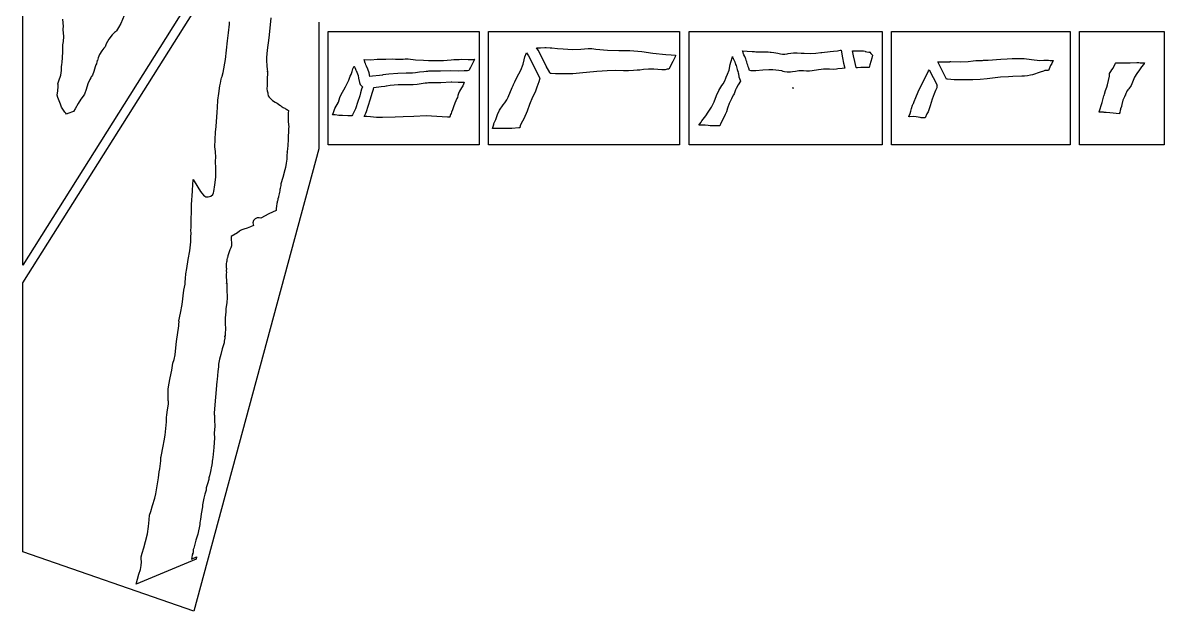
# Model space of a CAD drawing. Extents: x -1 to 541, y -138 to 3207.
# Drawn here: x 54.9 to 540.8, y 765.9 to 1016.5 of the extents above; entities that cross this region are included whole.
import ezdxf

# ---------------------------------------------------------------- set-up
doc = ezdxf.new("R2010")
doc.units = 0

msp = doc.modelspace()

# ---------------------------------------------------------------- linework, layer by layer
at = {"layer": 'Calque_1'}
for p, q in [((54.916, 913.198), (54.916, 1361.18)), ((123.658, 1022.48), (54.916, 913.198)), ((54.916, 905.686), (127.658, 1021.33)), ((72.1726, 1014.82), (71.9034, 1018.04)), ((96.5845, 1016.12), (95.663625, 1014.4325)), ((98.095788, 1019.61), (96.5845, 1016.12)), ((142.52025, 1012.16625), (142.908, 1015.86)), ((142.908, 1015.86), (142.928, 1016.81)), ((160.275, 1015.53), (159.667, 1010.09)), ((160.426, 1018.55), (160.275, 1015.53)), ((180.906, 1016.79), (180.906, 962.793)), ((72.0976, 1013.88), (72.1726, 1014.82)), ((72.1176, 1013.63), (72.0976, 1013.88)), ((72.3573, 1010.66), (72.1176, 1013.63)), ((72.198888, 1008.55125), (72.3573, 1010.66)), ((92.9287, 1011.3), (91.559475, 1009.51375)), ((93.9067, 1012.32), (92.9287, 1011.3)), ((94.3781, 1012.63), (93.9067, 1012.32)), ((94.7699, 1013.09), (94.3781, 1012.63)), ((95.663625, 1014.4325), (94.7699, 1013.09)), ((142.056, 1008.72), (142.52025, 1012.16625)), ((184.906, 1012.79), (249.167, 1012.79)), ((184.906, 964.527), (184.906, 1012.79)), ((184.906, 1012.79), (184.906, 1012.79)), ((249.167, 1012.79), (249.167, 964.527)), ((253.168, 1012.79), (334.531, 1012.79)), ((253.168, 964.527), (253.168, 1012.79)), ((253.168, 1012.79), (253.168, 1012.79)), ((334.531, 1012.79), (334.531, 964.527)), ((338.531, 1012.79), (420.78, 1012.79)), ((338.531, 964.527), (338.531, 1012.79)), ((338.531, 1012.79), (338.531, 1012.79)), ((420.78, 1012.79), (420.78, 964.527)), ((424.781, 1012.79), (500.739, 1012.79)), ((424.781, 964.527), (424.781, 1012.79)), ((424.781, 1012.79), (424.781, 1012.79)), ((500.739, 1012.79), (500.739, 964.527)), ((504.74, 1012.79), (540.806, 1012.79)), ((504.74, 964.527), (504.74, 1012.79)), ((504.74, 1012.79), (504.74, 1012.79)), ((540.806, 1012.79), (540.806, 964.527)), ((71.8917, 1003.95), (71.9297, 1007.11)), ((71.9297, 1007.11), (72.198888, 1008.55125)), ((89.9122, 1006.3), (89.4433, 1005.72)), ((90.4205, 1007.54), (89.9122, 1006.3)), ((91.559475, 1009.51375), (90.4205, 1007.54)), ((141.219, 1000.86), (142.056, 1008.72)), ((159.667, 1010.09), (158.978, 1004.77)), ((273.645, 1005.81), (275.268, 1005.85)), ((274.297, 1004.75), (273.645, 1005.81)), ((275.268, 1005.85), (277.126, 1005.91)), ((277.126, 1005.91), (277.669, 1005.91)), ((277.669, 1005.91), (277.67, 1005.91)), ((277.67, 1005.91), (279.413, 1005.87)), ((279.413, 1005.87), (280.076, 1005.86)), ((280.076, 1005.86), (282.54, 1005.51)), ((71.6151, 999.628), (71.8917, 1003.95)), ((87.042725, 1001.54125), (86.7037, 1000.46)), ((87.6045, 1002.93), (87.042725, 1001.54125)), ((88.530987, 1004.475), (87.6045, 1002.93)), ((89.4433, 1005.72), (88.530987, 1004.475)), ((158.978, 1004.77), (158.593, 1001.66)), ((158.593, 1001.66), (158.604, 1000.97)), ((158.604, 1000.97), (158.663, 1000.24)), ((205.814, 1000.93), (209.383, 1000.95)), ((209.383, 1000.95), (212.38, 1001.1)), ((212.38, 1001.1), (213.546, 1000.98)), ((213.546, 1000.98), (214.525, 1000.94)), ((213.546, 1000.98), (213.546, 1000.98)), ((214.525, 1000.94), (215.537, 1000.91)), ((215.537, 1000.91), (216.797, 1001.03)), ((216.797, 1001.03), (217.694, 1001.13)), ((217.694, 1001.13), (219.004, 1001.14)), ((218.997, 1001.14), (219.007, 1001.14)), ((219.007, 1001.14), (218.997, 1001.14)), ((218.997, 1001.14), (218.997, 1001.14)), ((219.004, 1001.14), (219.007, 1001.14)), ((219.007, 1001.14), (222.042, 1000.74)), ((268.357, 1000.68), (268.642, 1001.97)), ((268.642, 1001.97), (269.305, 1003.67)), ((269.304, 1003.67), (270.137, 1002.36)), ((269.305, 1003.67), (269.304, 1003.67)), ((270.137, 1002.36), (271.399, 999.928)), ((275.69, 1002.07), (274.297, 1004.75)), ((277.758, 998.037), (275.69, 1002.07)), ((282.54, 1005.51), (284.947, 1005.33)), ((284.947, 1005.33), (288.953, 1005.1)), ((288.953, 1005.1), (292.431, 1005.29875)), ((292.431, 1005.29875), (295.564, 1005.52)), ((295.564, 1005.52), (297.12825, 1005.48)), ((297.12825, 1005.48), (298.868, 1005.26)), ((298.868, 1005.26), (303.775, 1004.76)), ((303.775, 1004.76), (308.693, 1004.65625)), ((308.693, 1004.65625), (313.332, 1004.68)), ((313.332, 1004.68), (318.447, 1004.3)), ((318.447, 1004.3), (323.072, 1003.6)), ((323.072, 1003.6), (328.703, 1002.97)), ((328.703, 1002.97), (330.962, 1002.8)), ((330.962, 1002.8), (332.775, 1002.64)), ((332.579, 1001.97), (331.575, 999.921)), ((332.775, 1002.64), (332.579, 1001.97)), ((356.414, 1000.07), (356.858, 1001.48)), ((356.858, 1001.48), (356.988, 1002.14)), ((356.988, 1002.14), (356.978, 1002.16)), ((356.978, 1002.16), (356.988, 1002.16)), ((356.988, 1002.16), (356.988, 1002.14)), ((356.988, 1002.16), (356.988, 1002.16)), ((356.988, 1002.14), (357.079, 1001.87)), ((356.988, 1002.14), (356.988, 1002.14)), ((357.079, 1001.87), (357.128, 1001.74)), ((357.128, 1001.74), (357.334, 1001.29)), ((357.334, 1001.29), (357.677, 1000.47)), ((361.375, 1004.31), (361.331, 1004.58)), ((361.331, 1004.58), (363.326, 1004.4)), ((361.526, 1003.82), (361.375, 1004.31)), ((361.558, 1003.59), (361.526, 1003.82)), ((361.526, 1003.82), (361.526, 1003.82)), ((361.568, 1003.57), (361.558, 1003.59)), ((361.717, 1003.25), (361.568, 1003.57)), ((361.903, 1002.79), (361.717, 1003.25)), ((362.281, 1002.13), (361.903, 1002.79)), ((362.563, 1001.44), (362.281, 1002.13)), ((362.673, 1001.17), (362.563, 1001.44)), ((362.878, 1000.58), (362.673, 1001.17)), ((363.326, 1004.4), (365.391, 1004.3)), ((365.391, 1004.3), (366.467, 1004.2)), ((366.467, 1004.2), (366.907, 1004.11)), ((366.907, 1004.11), (367.273, 1004.1)), ((367.273, 1004.1), (368.905, 1004.05)), ((368.905, 1004.05), (372.223, 1004.05)), ((372.223, 1004.05), (373.076, 1004.01)), ((373.076, 1004.01), (373.562, 1003.94)), ((373.562, 1003.94), (374.575, 1003.78)), ((374.575, 1003.78), (376.27, 1003.5)), ((376.27, 1003.5), (377.524, 1003.23)), ((377.524, 1003.23), (378.364, 1003.14)), ((378.364, 1003.14), (378.374, 1003.14)), ((378.374, 1003.14), (379.376, 1003.15)), ((379.376, 1003.15), (380.256, 1003.26)), ((380.256, 1003.26), (380.692, 1003.37)), ((380.692, 1003.37), (382.939, 1003.67)), ((382.939, 1003.67), (384.51875, 1003.71)), ((384.51875, 1003.71), (386.223, 1003.6)), ((386.223, 1003.6), (387.476, 1003.47)), ((387.476, 1003.47), (390.388, 1003.44)), ((390.388, 1003.44), (392.533, 1003.57)), ((392.533, 1003.57), (392.534, 1003.57)), ((392.534, 1003.57), (394.619, 1003.78)), ((394.619, 1003.78), (394.999, 1003.82)), ((394.619, 1003.78), (394.619, 1003.78)), ((394.999, 1003.82), (398.623, 1004.2)), ((398.623, 1004.2), (400.048, 1004.33)), ((400.048, 1004.33), (401.677, 1004.58)), ((401.677, 1004.58), (402.917, 1004.75)), ((401.677, 1004.58), (401.677, 1004.58)), ((402.917, 1004.75), (402.92, 1004.76)), ((402.92, 1004.76), (403.253, 1004.75)), ((403.253, 1004.75), (403.794, 1001.56)), ((403.794, 1001.56), (404.304, 999.248625)), ((408.519, 1002.4), (408.139, 1004.59)), ((408.139, 1004.59), (408.141, 1004.59)), ((408.141, 1004.59), (408.73, 1004.53)), ((409.058625, 1000.002375), (408.519, 1002.4)), ((408.73, 1004.53), (410.027, 1004.46)), ((408.73, 1004.53), (408.73, 1004.53)), ((410.027, 1004.46), (410.028, 1004.46)), ((410.028, 1004.46), (412.329, 1004.51)), ((412.329, 1004.51), (412.33, 1004.51)), ((412.33, 1004.51), (412.79, 1004.57)), ((412.33, 1004.51), (412.33, 1004.51)), ((412.79, 1004.57), (412.791, 1004.57)), ((412.791, 1004.57), (413.538, 1004.35)), ((413.538, 1004.35), (413.495, 1004.36)), ((413.495, 1004.36), (413.567, 1004.31)), ((413.567, 1004.31), (414.176, 1004.12)), ((414.176, 1004.12), (415.044625, 1003.96)), ((414.176, 1004.12), (414.176, 1004.12)), ((415.044625, 1003.96), (415.35, 1003.98)), ((415.35, 1003.98), (415.225, 1004.03)), ((415.225, 1004.03), (415.481, 1003.96)), ((415.481, 1003.96), (415.96, 1003.37)), ((416.303, 1001.39), (415.546, 998.518)), ((415.96, 1003.37), (416.616, 1002.74)), ((416.616, 1002.74), (416.303, 1001.39)), ((465.852, 1000.59), (471.327, 1000.98)), ((471.327, 1000.98), (473.935, 1001.18)), ((473.935, 1001.18), (476.054, 1001.22)), ((476.054, 1001.22), (476.984, 1001.27)), ((476.984, 1001.27), (478.073, 1001.3)), ((478.073, 1001.3), (478.075, 1001.3)), ((478.075, 1001.3), (479.09, 1001.28)), ((479.09, 1001.28), (481.258, 1001.25)), ((481.258, 1001.25), (484.3765, 1000.88375)), ((71.0311, 994.148), (71.3527, 996.163)), ((71.3197, 997.913), (71.3297, 997.923)), ((71.4337, 997.297375), (71.3197, 997.913)), ((71.3297, 997.923), (71.573525, 998.539125)), ((71.3527, 996.163), (71.4097, 996.99)), ((71.4097, 996.99), (71.4337, 997.297375)), ((71.573525, 998.539125), (71.5781, 998.748)), ((71.5781, 998.748), (71.6151, 999.628)), ((85.648, 997.758), (85.093887, 995.7875)), ((85.94, 998.576), (85.648, 997.758)), ((86.2113, 999.028), (85.94, 998.576)), ((86.4179, 999.792), (86.2113, 999.028)), ((86.66835, 1000.459), (86.4179, 999.792)), ((86.719906, 1000.539563), (86.66835, 1000.459)), ((86.7037, 1000.46), (86.719906, 1000.539563)), ((140.189, 995.298), (141.219, 1000.86)), ((158.663, 1000.24), (158.834, 998.338)), ((158.834, 998.338), (159, 996.474)), ((159, 996.474), (159.043, 995.848)), ((195.149, 995.701), (195.476, 996.921)), ((195.476, 996.921), (196.021, 998.02)), ((196.021, 998.02), (196.242, 997.466)), ((196.021, 998.02), (196.021, 998.02)), ((196.242, 997.466), (196.242, 997.465)), ((196.242, 997.465), (196.528, 996.777)), ((196.528, 996.777), (196.705, 996.352)), ((196.705, 996.352), (196.816, 996.091)), ((196.816, 996.091), (197.669, 994.031)), ((200.327, 1000.2), (200.176, 1000.77)), ((200.176, 1000.77), (203.118, 1000.76)), ((200.694, 999.254), (200.327, 1000.2)), ((200.694, 999.253), (200.694, 999.254)), ((200.7545, 999.109625), (200.694, 999.253)), ((200.953, 998.631), (200.7545, 999.109625)), ((201.128, 998.211), (200.953, 998.631)), ((201.217, 998.003), (201.128, 998.211)), ((201.227, 997.991), (201.217, 998.003)), ((201.8, 996.757875), (201.227, 997.991)), ((202.349, 995.092), (201.8, 996.757875)), ((203.118, 1000.76), (205.814, 1000.93)), ((222.042, 1000.74), (225.478, 1000.62)), ((225.478, 1000.62), (227.687, 1000.47)), ((227.687, 1000.47), (229.903, 1000.45)), ((229.903, 1000.45), (232.703, 1000.39)), ((232.703, 1000.39), (234.039, 1000.4)), ((234.039, 1000.4), (235.564, 1000.59)), ((235.564, 1000.59), (237.284, 1000.73)), ((237.284, 1000.73), (238.425, 1000.78)), ((238.425, 1000.78), (239.441, 1000.79)), ((239.441, 1000.79), (240.523, 1000.86)), ((240.523, 1000.86), (240.681, 1000.89)), ((240.681, 1000.89), (241.842, 1000.91)), ((241.842, 1000.91), (244.542, 1000.86)), ((244.804, 996.172), (244.255, 995.954)), ((244.542, 1000.86), (247.297, 1000.84)), ((245.472, 997.421), (244.804, 996.172)), ((247.262, 1000.77), (245.472, 997.421)), ((247.297, 1000.84), (247.262, 1000.77)), ((247.297, 1000.84), (247.297, 1000.84)), ((265.269, 993.119), (266.894, 996.31)), ((266.894, 996.31), (267.851, 998.782)), ((267.851, 998.782), (268.357, 1000.68)), ((271.399, 999.928), (273.509, 995.808)), ((279.207, 995.241), (277.758, 998.037)), ((307.193, 996.19), (303.65, 995.976)), ((310.632, 996.006), (307.193, 996.19)), ((314.955, 996.21), (312.7965, 996.040875)), ((316.423, 996.254), (314.955, 996.21)), ((317.558, 996.29), (316.423, 996.254)), ((319.111, 996.528), (317.558, 996.29)), ((321.2085, 996.75775), (319.111, 996.528)), ((323.543, 996.788), (321.2085, 996.75775)), ((326.907, 996.419), (323.543, 996.788)), ((328.376, 996.439), (326.907, 996.419)), ((329.1575, 996.75375), (328.376, 996.439)), ((329.999, 996.779), (329.1575, 996.75375)), ((331.575, 999.92), (329.999, 996.779)), ((331.575, 999.921), (331.575, 999.92)), ((354.86625, 994.607625), (355.561, 996.363)), ((355.561, 996.363), (356.083, 998.708)), ((356.083, 998.708), (356.15, 999.091)), ((356.15, 999.091), (356.237, 999.331)), ((356.237, 999.331), (356.324, 999.641)), ((356.324, 999.641), (356.414, 1000.07)), ((356.414, 1000.07), (356.414, 1000.07)), ((357.677, 1000.47), (358.03, 999.837)), ((358.03, 999.837), (358.01975, 999.8375)), ((358.01975, 999.8375), (358.062, 999.715)), ((358.062, 999.715), (358.21, 999.37)), ((358.062, 999.715), (358.062, 999.715)), ((358.21, 999.37), (358.323, 998.764)), ((358.323, 998.764), (358.569, 998.234)), ((358.323, 998.764), (358.323, 998.764)), ((358.569, 998.234), (358.914, 997.149)), ((358.914, 997.149), (359.07, 996.526)), ((359.07, 996.526), (359.327, 995.773)), ((362.903, 1000.42), (362.878, 1000.58)), ((362.924, 1000.36), (362.903, 1000.42)), ((362.903, 1000.42), (362.903, 1000.42)), ((363.184, 999.806), (362.924, 1000.36)), ((363.316, 999.052), (363.184, 999.806)), ((363.526, 998.462), (363.316, 999.052)), ((363.682, 997.84), (363.526, 998.462)), ((363.736, 997.659), (363.682, 997.84)), ((363.682, 997.84), (363.682, 997.84)), ((363.988, 997.163), (363.736, 997.659)), ((364.32, 996.117), (363.988, 997.163)), ((364.844, 996.07), (364.32, 996.117)), ((369.89, 996.349), (366.992, 996.057)), ((372.554, 996.444), (369.89, 996.349)), ((374.205, 996.368), (372.554, 996.444)), ((376.815, 996.173), (374.205, 996.368)), ((377.991, 995.962), (376.815, 996.173)), ((390.982, 996.078), (389.879, 995.937)), ((393.58, 996.42), (390.982, 996.078)), ((394.714, 996.53), (393.58, 996.42)), ((395.842, 996.67), (394.714, 996.53)), ((398.292, 996.679625), (395.842, 996.67)), ((400.172, 996.621), (398.292, 996.679625)), ((401.304, 996.72), (400.172, 996.621)), ((401.918, 996.807), (401.304, 996.72)), ((403.771, 997.046), (401.918, 996.807)), ((404.892, 997.079), (403.771, 997.046)), ((404.304, 999.248625), (404.892, 997.079)), ((409.74, 997.463), (409.058625, 1000.002375)), ((409.781, 997.299), (409.74, 997.463)), ((410.186, 997.323), (409.781, 997.299)), ((411.63, 997.36), (410.186, 997.323)), ((414.229, 997.461), (411.63, 997.36)), ((411.63, 997.36), (411.63, 997.36)), ((415.247, 997.393), (414.229, 997.461)), ((415.546, 998.518), (415.247, 997.393)), ((440.53, 995.986), (440.753, 996.41)), ((440.753, 996.41), (440.753, 996.409)), ((440.753, 996.409), (444.111, 989.9)), ((448.197, 992.452), (444.388, 999.835)), ((444.388, 999.835), (446.738, 999.825)), ((446.738, 999.825), (446.739, 999.825)), ((446.739, 999.825), (449.473, 999.911)), ((449.473, 999.911), (449.578, 999.911)), ((449.578, 999.911), (449.647, 999.921)), ((449.647, 999.921), (449.997, 999.979)), ((449.997, 999.979), (449.997, 999.989)), ((449.997, 999.989), (450.01, 999.989)), ((450.01, 999.989), (454.182, 999.889)), ((454.182, 999.889), (457.332, 999.974)), ((457.332, 999.974), (459.454, 1000.32)), ((459.454, 1000.32), (460.619, 1000.44)), ((460.619, 1000.44), (463.447, 1000.47)), ((463.447, 1000.47), (463.864, 1000.49)), ((463.864, 1000.49), (464.604, 1000.53)), ((464.604, 1000.53), (465.852, 1000.59)), ((484.3765, 1000.88375), (487.918, 1000.48)), ((487.918, 1000.48), (489.567, 1000.5)), ((490.03075, 996.113), (489.377, 995.816)), ((489.567, 1000.5), (491.501, 1000.53)), ((490.743, 996.203), (490.03075, 996.113)), ((491.454, 996.172), (490.743, 996.203)), ((491.49, 996.172), (491.454, 996.172)), ((491.584, 996.189), (491.49, 996.172)), ((491.501, 1000.53), (491.576, 1000.53)), ((491.576, 1000.53), (491.632, 1000.51)), ((492.448, 998.253), (491.584, 996.189)), ((491.632, 1000.51), (492.287, 1000.43)), ((492.287, 1000.43), (493.024, 1000.41)), ((492.916, 999.19), (492.448, 998.253)), ((493.489, 1000.39), (492.916, 999.19)), ((493.024, 1000.41), (493.489, 1000.39)), ((518.112, 995.712), (518.465, 996.37)), ((518.465, 996.37), (519.029, 997.168)), ((519.029, 997.168), (520.097, 999.249)), ((520.097, 999.249), (520.169, 999.364)), ((520.169, 999.364), (522.648, 999.415)), ((522.648, 999.415), (522.689, 999.415)), ((522.689, 999.415), (522.689, 999.415)), ((522.689, 999.415), (522.731, 999.415)), ((522.731, 999.415), (523.821, 999.459)), ((523.821, 999.459), (524.921, 999.459)), ((524.921, 999.459), (524.959, 999.449)), ((524.959, 999.449), (525.007, 999.439)), ((525.007, 999.439), (525.208, 999.428)), ((525.007, 999.439), (525.007, 999.439)), ((525.208, 999.428), (525.352, 999.429)), ((525.208, 999.428), (525.208, 999.428)), ((525.208, 999.428), (525.208, 999.428)), ((525.208, 999.428), (525.208, 999.428)), ((525.352, 999.429), (526.389, 999.462)), ((526.389, 999.462), (529.154, 999.545)), ((530.247, 996.493), (529.136625, 994.92475)), ((529.154, 999.545), (529.155, 999.551)), ((529.155, 999.551), (529.977, 999.528)), ((529.977, 999.528), (530.591, 999.461)), ((531.111, 997.656), (530.247, 996.493)), ((530.591, 999.461), (530.616, 999.461)), ((530.616, 999.461), (531.703, 999.36)), ((531.964, 998.662), (531.111, 997.656)), ((531.703, 999.36), (532.477, 999.36)), ((532.341, 999.138), (531.964, 998.662)), ((532.476, 999.36), (532.341, 999.138)), ((532.477, 999.36), (532.476, 999.36)), ((69.8779, 990.503), (70.307613, 991.776125)), ((70.307613, 991.776125), (71.0311, 994.148)), ((83.4346, 992.375), (82.6527, 990.503)), ((83.8323, 993.088), (83.4346, 992.375)), ((84.0563, 993.414), (83.8323, 993.088)), ((84.3224, 993.729), (84.0563, 993.414)), ((84.5478, 994.21), (84.3224, 993.729)), ((85.093887, 995.7875), (84.5478, 994.21)), ((139.044, 990.76), (139.388, 992.532)), ((139.388, 992.532), (139.531, 993.084)), ((139.531, 993.084), (139.541, 993.098)), ((139.541, 993.098), (139.82, 993.624625)), ((139.82, 993.624625), (139.826, 993.747)), ((139.826, 993.747), (140.189, 995.298)), ((158.937, 991.769), (158.878, 989.451)), ((159.06, 995.837), (158.937, 991.769)), ((159.043, 995.848), (159.043, 995.652)), ((159.043, 995.652), (159.06, 995.837)), ((193.014375, 990.55775), (193.663, 992.034)), ((193.663, 992.034), (194.122, 993.304)), ((194.122, 993.304), (194.264, 993.771)), ((194.264, 993.771), (194.642, 994.461125)), ((194.642, 994.461125), (195.149, 995.701)), ((197.669, 994.031), (197.76775, 992.953625)), ((197.76775, 992.953625), (198.174, 991.094)), ((202.597, 993.645), (202.349, 995.092)), ((203.808, 993.709), (202.597, 993.645)), ((206.816, 994.039), (203.808, 993.709)), ((208.009, 994.235), (206.816, 994.039)), ((208.03, 994.235), (208.009, 994.235)), ((208.107, 994.261), (208.03, 994.235)), ((210.793, 994.66), (208.107, 994.261)), ((214.535875, 994.930125), (210.793, 994.66)), ((218.164, 994.997), (214.535875, 994.930125)), ((220.793, 994.985), (218.164, 994.997)), ((222.083, 995.118), (220.793, 994.985)), ((223.77, 995.428), (222.083, 995.118)), ((225.702, 995.621), (223.77, 995.428)), ((226.614, 995.707), (225.702, 995.621)), ((227.218, 995.763), (226.614, 995.707)), ((227.639, 995.798), (227.218, 995.763)), ((232.731, 995.857), (227.639, 995.798)), ((237.172, 996.065), (232.731, 995.857)), ((232.809, 991.051), (237.277, 991.259)), ((240.462, 995.92), (237.172, 996.065)), ((237.277, 991.259), (237.601, 991.259)), ((237.598, 991.263), (240.225, 991.122)), ((237.601, 991.259), (237.598, 991.263)), ((242.821, 995.968), (240.462, 995.92)), ((244.00075, 996.008625), (242.821, 995.968)), ((244.255, 995.954), (244.00075, 996.008625)), ((263.863, 990.139), (264.422, 991.259)), ((264.422, 991.259), (265.269, 993.119)), ((273.509, 995.808), (274.89, 993.151)), ((274.559, 991.319), (273.79825, 989.0085)), ((275.044, 992.845), (274.559, 991.319)), ((274.89, 993.151), (275.044, 992.845)), ((275.044, 992.845), (275.044, 992.845)), ((279.413, 994.834), (279.207, 995.241)), ((279.513, 994.849), (279.413, 994.834)), ((279.611, 994.849), (279.513, 994.849)), ((279.838, 994.876), (279.611, 994.849)), ((281.712, 994.75), (279.838, 994.876)), ((285.988, 994.728), (281.712, 994.75)), ((289.048875, 994.79375), (285.988, 994.728)), ((291.935, 994.966), (289.048875, 994.79375)), ((299.218, 995.691), (291.935, 994.966)), ((301.593, 995.847), (299.218, 995.691)), ((303.65, 995.976), (301.593, 995.847)), ((312.7965, 996.040875), (310.632, 996.006)), ((353.06, 990.487375), (353.748, 991.685)), ((353.748, 991.685), (354.160375, 992.819125)), ((354.160375, 992.819125), (354.29, 993.354)), ((354.29, 993.354), (354.86625, 994.607625)), ((359.327, 995.773), (359.521, 995.381)), ((360.478, 991.575), (359.479, 989.982)), ((359.521, 995.381), (359.508, 995.258)), ((359.508, 995.258), (359.508, 995.092)), ((359.508, 995.092), (359.53625, 994.66775)), ((359.53625, 994.66775), (359.554, 994.692)), ((359.554, 994.692), (359.801, 993.448)), ((359.801, 993.448), (360.232, 992.051)), ((360.232, 992.051), (360.478, 991.575)), ((365.273, 996.035), (364.844, 996.07)), ((366.992, 996.057), (365.273, 996.035)), ((378.646, 995.726), (377.991, 995.962)), ((379.204, 995.6), (378.646, 995.726)), ((380.240125, 995.451), (379.204, 995.6)), ((381.349, 995.455), (380.240125, 995.451)), ((381.732, 995.494), (381.349, 995.455)), ((382.533, 995.596), (381.732, 995.494)), ((383.79, 995.764), (382.533, 995.596)), ((385.32, 996.002), (383.79, 995.764)), ((387.192625, 996.018875), (385.32, 996.002)), ((388.472, 995.909), (387.192625, 996.018875)), ((389.879, 995.937), (388.472, 995.909)), ((437.919, 990.798), (438.835, 992.582)), ((438.835, 992.582), (439.999, 995.01)), ((439.999, 995.01), (440.53, 995.986)), ((448.582, 992.42), (448.197, 992.452)), ((451.368, 992.246), (448.582, 992.42)), ((454.735, 992.128), (451.368, 992.246)), ((459.359, 992.227), (454.735, 992.128)), ((462.456, 992.311), (459.359, 992.227)), ((465.475, 992.552), (462.456, 992.311)), ((468.909, 993.033), (465.475, 992.552)), ((471.171, 993.344), (468.909, 993.033)), ((474.497, 993.462), (471.171, 993.344)), ((476.386, 993.594), (474.497, 993.462)), ((480.263, 993.711), (476.386, 993.594)), ((481.014, 993.69725), (480.263, 993.711)), ((481.387, 993.682), (481.014, 993.69725)), ((482.616, 993.896), (481.387, 993.682)), ((483.868, 994.108), (482.616, 993.896)), ((484.771, 994.341), (483.868, 994.108)), ((488.077, 995.432), (484.771, 994.341)), ((489.377, 995.816), (488.077, 995.432)), ((516.629, 990.028), (517.483, 993.766)), ((517.483, 993.766), (517.529, 994.847)), ((517.529, 994.847), (518.112, 995.711)), ((518.112, 995.711), (518.112, 995.712)), ((528.228, 993.25), (527.052, 990.512)), ((529.136625, 994.92475), (528.228, 993.25)), ((69.5353, 985.695), (69.8508, 987.465)), ((69.8508, 987.465), (70.0289, 989.35)), ((69.9942, 990.036), (69.8779, 990.503)), ((70.0292, 989.686), (69.9942, 990.036)), ((70.0289, 989.35), (70.0292, 989.686)), ((81.882475, 988.058), (81.1877, 986.075)), ((82.6527, 990.503), (81.882475, 988.058)), ((137.965, 983.449), (138.387, 986.37)), ((138.387, 986.37), (138.738, 989.577)), ((138.738, 989.577), (139.044, 990.76)), ((158.83075, 988.578125), (158.821, 988.324)), ((158.821, 988.324), (158.86825, 987.446125)), ((158.878, 989.451), (158.83075, 988.578125)), ((158.86825, 987.446125), (159.229, 986.644)), ((159.229, 986.644), (159.199, 986.183)), ((190.437, 985.98), (191.579, 987.931)), ((191.579, 987.931), (192.323, 989.263)), ((192.323, 989.263), (193.014375, 990.55775)), ((198.174, 991.094), (198.54, 990.241)), ((198.6045, 986.578875), (198.344, 985.369)), ((198.54, 990.241), (199.455, 989.238)), ((199.057, 988.172), (198.6045, 986.578875)), ((199.455, 989.238), (199.057, 988.172)), ((202.997, 984.153), (203.576, 986.528)), ((203.576, 986.528), (204.037, 987.763)), ((203.576, 986.528), (203.576, 986.528)), ((204.037, 987.763), (204.2495, 988.217625)), ((204.2495, 988.217625), (204.369, 988.934)), ((204.369, 988.934), (207.534, 989.286)), ((207.534, 989.286), (208.999, 989.531)), ((208.999, 989.531), (209.561, 989.681)), ((209.561, 989.681), (209.70525, 989.687625)), ((209.70525, 989.687625), (211.357, 989.89)), ((211.357, 989.89), (214.722125, 990.1295)), ((214.722125, 990.1295), (218.22, 990.195)), ((218.22, 990.195), (221.05, 990.185)), ((221.05, 990.185), (222.735, 990.355)), ((222.735, 990.355), (224.447, 990.668)), ((224.447, 990.668), (226.136, 990.834)), ((226.136, 990.834), (227.073, 990.922)), ((227.073, 990.922), (227.664, 990.977)), ((227.664, 990.977), (227.975, 991.001)), ((227.975, 991.001), (232.809, 991.051)), ((240.225, 991.122), (242.836, 991.16)), ((240.775, 987.291), (240.356484, 986.323594)), ((241.636875, 988.71475), (240.775, 987.291)), ((242.267, 989.657), (241.636875, 988.71475)), ((242.54, 990.331), (242.267, 989.657)), ((242.846, 991.161), (242.54, 990.331)), ((242.836, 991.16), (242.846, 991.161)), ((261.482, 984.847), (263.273, 988.975)), ((263.273, 988.975), (263.641, 989.77)), ((263.641, 989.77), (263.656, 989.788)), ((263.656, 989.788), (263.863, 990.139)), ((272.985, 986.944), (271.939, 984.867)), ((273.79825, 989.0085), (272.985, 986.944)), ((350.277625, 985.44375), (351.229, 987.701)), ((351.229, 987.701), (352.543, 989.775)), ((352.543, 989.775), (353.06, 990.487375)), ((358.275, 987.906), (357.699, 986.193)), ((358.553, 988.465), (358.275, 987.906)), ((359.479, 989.982), (358.553, 988.465)), ((382.989, 988.606), (382.616, 988.71)), ((382.616, 988.71), (382.989, 988.606)), ((435.053, 984.71), (436.063, 987.068)), ((436.063, 987.068), (436.333, 987.775)), ((436.333, 987.775), (437.919, 990.798)), ((443.411, 987.582), (442.826, 986.236)), ((443.972, 988.778), (443.411, 987.582)), ((444.073, 989.697), (443.972, 988.778)), ((444.111, 989.9), (444.073, 989.697)), ((444.111, 989.9), (444.111, 989.9)), ((515.383, 986.096), (515.861, 987.591)), ((515.861, 987.591), (516.347, 989.122)), ((516.347, 989.122), (516.629, 990.028)), ((524.481, 986.382), (524.344, 985.986)), ((524.602, 986.651), (524.481, 986.382)), ((524.481, 986.382), (524.481, 986.382)), ((524.723, 986.921), (524.602, 986.651)), ((524.966, 987.352), (524.723, 986.922)), ((524.723, 986.922), (524.723, 986.921)), ((525.037, 987.478), (524.966, 987.352)), ((525.328, 987.898), (525.037, 987.478)), ((525.478, 988.084), (525.328, 987.898)), ((525.328, 987.898), (525.328, 987.898)), ((525.724, 988.39), (525.478, 988.084)), ((526.7, 989.797), (525.723, 988.39)), ((525.723, 988.39), (525.724, 988.39)), ((527.052, 990.512), (526.7, 989.797)), ((69.8463, 984.712), (69.5353, 985.695)), ((70.9457, 981.787), (69.8463, 984.712)), ((71.3719, 980.505), (70.9457, 981.787)), ((78.4102, 982.041), (77.1667, 979.77)), ((79.639, 983.916), (78.4102, 982.041)), ((80.616537, 985.192625), (79.639, 983.916)), ((81.1977, 986.065), (80.616537, 985.192625)), ((81.1877, 986.075), (81.1977, 986.065)), ((137.842, 980.428), (137.965, 983.449)), ((159.199, 986.183), (159.403, 985.408)), ((159.403, 985.408), (159.838, 984.794)), ((159.838, 984.794), (160.478, 984.088)), ((160.478, 984.088), (161.166, 983.409)), ((160.478, 984.088), (160.478, 984.088)), ((161.166, 983.409), (162.327, 982.64425)), ((161.166, 983.409), (161.166, 983.409)), ((162.327, 982.64425), (163.194, 982.178)), ((163.194, 982.178), (164.397, 981.446)), ((163.194, 982.178), (163.194, 982.178)), ((187.768, 979.955), (189.251, 982.69)), ((189.251, 982.69), (189.914, 984.604)), ((189.914, 984.604), (190.437, 985.98)), ((197.396, 982.57), (196.621, 980.251)), ((198.344, 985.369), (197.396, 982.571)), ((197.396, 982.571), (197.396, 982.57)), ((201.921, 980.943), (202.997, 984.153)), ((238.82, 982.303), (238.237375, 980.693625)), ((239.73, 984.172), (238.82, 982.303)), ((239.955, 984.615), (239.73, 984.172)), ((240.135125, 985.53975), (239.955, 984.615)), ((240.356484, 986.323594), (240.135125, 985.53975)), ((257.815, 979.206), (259.438, 981.514)), ((259.438, 981.514), (260.144125, 982.42025)), ((260.144125, 982.42025), (260.929, 983.634)), ((260.929, 983.634), (261.482, 984.847)), ((270.680125, 981.716375), (269.617, 978.778)), ((271.939, 984.867), (270.680125, 981.716375)), ((348.1275, 980.57025), (349.24, 982.813)), ((349.24, 982.813), (350.277625, 985.44375)), ((355.639, 982.139), (354.9035, 980.16325)), ((356.648, 984.131), (355.639, 982.139)), ((356.918, 984.752), (356.648, 984.131)), ((357.471, 985.812), (356.918, 984.752)), ((357.699, 986.193), (357.471, 985.812)), ((433.671, 981.453), (433.975, 982.008)), ((433.975, 982.008), (434.04, 982.138)), ((434.04, 982.138), (434.409, 982.946)), ((434.409, 982.946), (435.053, 984.71)), ((442.082, 983.886), (441.256, 981.054)), ((442.826, 986.236), (442.082, 983.886)), ((513.096, 978.485), (514.356, 982.471)), ((514.356, 982.471), (515.163, 985.406)), ((515.163, 985.406), (515.2025, 985.526375)), ((515.2025, 985.526375), (515.383, 986.096)), ((522.84, 981.71), (522.797, 981.493)), ((523.272, 983.48), (522.84, 981.71)), ((523.869, 984.872), (523.272, 983.48)), ((524.269, 985.656), (523.869, 984.872)), ((524.28, 985.679), (524.269, 985.656)), ((524.344, 985.974), (524.28, 985.679)), ((524.344, 985.986), (524.344, 985.974)), ((71.9879, 979.726), (71.3719, 980.505)), ((72.5557, 978.836), (71.9879, 979.726)), ((72.8112, 978.381), (72.5557, 978.836)), ((73.2164, 978.013), (72.8112, 978.381)), ((73.5496, 977.599), (73.2164, 978.013)), ((74.1072, 977.808), (73.5496, 977.599)), ((76.4398, 978.68), (74.1072, 977.808)), ((77.1667, 979.77), (76.4398, 978.68)), ((137.244, 972.293), (137.597, 978.456)), ((137.597, 978.456), (137.842, 980.428)), ((164.397, 981.446), (164.552, 981.267)), ((164.552, 981.267), (164.755, 981.085)), ((164.552, 981.267), (164.552, 981.267)), ((164.755, 981.085), (164.902, 980.974)), ((164.755, 981.085), (164.755, 981.085)), ((164.902, 980.974), (165.351, 980.673)), ((164.902, 980.974), (164.902, 980.974)), ((165.351, 980.673), (165.676, 980.466)), ((165.351, 980.673), (165.351, 980.673)), ((165.676, 980.466), (165.676, 980.465)), ((165.676, 980.465), (166.051, 980.285)), ((166.014, 980.3), (166.059, 980.272)), ((166.051, 980.285), (166.014, 980.3)), ((166.059, 980.271), (166.030875, 980.27575)), ((166.030875, 980.27575), (166.398, 980.054)), ((166.059, 980.272), (166.059, 980.271)), ((166.398, 980.054), (166.761, 979.894)), ((166.398, 980.054), (166.398, 980.054)), ((166.761, 979.894), (166.871, 979.788)), ((166.761, 979.894), (166.761, 979.894)), ((166.871, 979.788), (167.254, 979.556)), ((166.871, 979.788), (166.871, 979.788)), ((167.254, 979.556), (167.254, 979.555)), ((167.254, 979.555), (167.324, 979.516)), ((167.324, 979.516), (167.325, 979.515)), ((167.325, 979.515), (167.58, 979.341)), ((167.58, 979.341), (167.976, 979.111)), ((167.58, 979.341), (167.58, 979.341)), ((167.9, 977.973), (167.832, 975.234)), ((167.977, 979.1), (167.9, 977.973)), ((167.976, 979.111), (167.976, 979.101)), ((167.976, 979.101), (167.977, 979.1)), ((186.777, 977.26), (186.859, 977.542)), ((187.914, 977.209), (186.777, 977.26)), ((186.859, 977.542), (187.122, 978.225)), ((187.122, 978.225), (187.478, 979.185)), ((187.478, 979.185), (187.768, 979.955)), ((189.457, 977.029), (187.914, 977.209)), ((191.049, 976.941), (189.457, 977.029)), ((193.336, 976.803), (191.049, 976.941)), ((195.048, 976.784), (193.336, 976.803)), ((195.247, 977.309), (195.048, 976.784)), ((196.491, 979.838), (195.247, 977.309)), ((196.621, 980.251), (196.491, 979.838)), ((200.284, 976.632), (200.949, 978.031)), ((200.949, 978.031), (201.182, 978.727)), ((201.182, 978.727), (201.921, 980.943)), ((226.67, 976.862), (221.382, 976.632)), ((231.21, 976.619), (226.67, 976.862)), ((236.9945, 977.37225), (236.672, 976.454)), ((237.203, 977.791), (236.9945, 977.37225)), ((237.45, 978.442), (237.203, 977.791)), ((237.849, 979.415), (237.45, 978.442)), ((238.237375, 980.693625), (237.849, 979.415)), ((256.268, 975.351), (257.028, 977.433)), ((257.028, 977.433), (257.815, 979.206)), ((269.617, 978.778), (268.232, 975.558)), ((344.56, 975.444), (345.651, 976.845)), ((345.651, 976.845), (346.736, 978.437)), ((346.736, 978.437), (348.1275, 980.57025)), ((353.943, 977.422), (352.932, 975.357)), ((354.432, 978.621), (353.943, 977.422)), ((354.9035, 980.16325), (354.432, 978.621)), ((432.032, 976.499), (432.244, 976.842)), ((432.244, 976.842), (432.7005, 977.87425)), ((432.7005, 977.87425), (433.007, 978.905)), ((433.007, 978.905), (433.225, 980.031)), ((433.225, 980.031), (433.671, 981.452)), ((433.671, 981.452), (433.671, 981.453)), ((439.79, 977.696), (439.032, 976.035)), ((440.336, 978.567), (439.789, 977.696)), ((439.789, 977.696), (439.79, 977.696)), ((441.256, 981.054), (440.336, 978.567)), ((513.069, 978.396), (513.096, 978.485)), ((513.356, 978.396), (513.069, 978.396)), ((514.63, 978.366), (513.356, 978.396)), ((513.356, 978.396), (513.356, 978.396)), ((514.938, 978.351), (514.63, 978.366)), ((515.321, 978.286), (514.938, 978.351)), ((514.938, 978.351), (514.938, 978.351)), ((516.114, 978.22), (515.321, 978.286)), ((517.717, 978.147), (516.114, 978.22)), ((521.758, 977.764), (517.717, 978.147)), ((521.943, 978.388), (521.758, 977.764)), ((521.944, 978.39), (521.932, 978.3)), ((521.932, 978.3), (521.943, 978.388)), ((522.049, 978.951), (521.944, 978.39)), ((521.944, 978.39), (521.944, 978.39)), ((522.123, 979.218), (522.049, 978.951)), ((522.049, 978.951), (522.049, 978.951)), ((522.147, 979.364), (522.123, 979.218)), ((522.256, 979.812), (522.147, 979.364)), ((522.147, 979.364), (522.147, 979.364)), ((522.593, 980.782), (522.256, 979.813)), ((522.256, 979.813), (522.256, 979.812)), ((522.656, 981.062), (522.593, 980.782)), ((522.758, 981.392), (522.656, 981.062)), ((522.797, 981.493), (522.758, 981.392)), ((522.797, 981.493), (522.797, 981.493)), ((136.951, 969.935), (137.244, 972.293)), ((167.832, 975.234), (167.882, 974.356)), ((167.832, 975.234), (167.832, 975.234)), ((167.882, 974.356), (167.882, 974.355)), ((167.882, 974.355), (168.107, 972.172)), ((168.107, 972.171), (168.082, 971.462)), ((168.107, 972.172), (168.107, 972.171)), ((201.328, 976.56), (200.284, 976.632)), ((202.996, 976.369), (201.328, 976.56)), ((205.51625, 976.201375), (202.996, 976.369)), ((208.098, 976.177), (205.51625, 976.201375)), ((213.417, 976.342), (208.098, 976.177)), ((216.844, 976.426), (213.417, 976.342)), ((216.859, 976.426), (216.844, 976.426)), ((221.382, 976.632), (216.859, 976.426)), ((235.702, 976.332), (231.21, 976.619)), ((236.64, 976.31), (235.702, 976.332)), ((236.672, 976.454), (236.64, 976.31)), ((254.924, 971.5), (255.198, 972.255)), ((255.198, 972.256), (255.368125, 973.159875)), ((255.198, 972.255), (255.198, 972.256)), ((255.335, 973.262), (256.268, 975.351)), ((255.369984, 973.311391), (255.335, 973.262)), ((255.368125, 973.159875), (255.369984, 973.311391)), ((266.456, 971.785), (266.087, 971.764)), ((266.7, 972.686), (266.456, 971.785)), ((267.702, 974.59), (266.7, 972.686)), ((268.232, 975.558), (267.702, 974.59)), ((342.697, 972.838), (342.707, 972.85)), ((345.336, 972.828), (342.697, 972.838)), ((342.707, 972.85), (343.719, 974.19)), ((343.719, 974.19), (343.845, 974.372)), ((343.845, 974.372), (344.011, 974.668)), ((344.011, 974.668), (344.024, 974.702)), ((344.024, 974.703), (344.05, 974.768)), ((344.024, 974.702), (344.024, 974.703)), ((344.024, 974.702), (344.024, 974.702)), ((344.05, 974.74), (344.56, 975.444)), ((344.05, 974.768), (344.05, 974.74)), ((346.712, 972.688), (345.336, 972.828)), ((346.737, 972.688), (346.712, 972.688)), ((347.544, 972.593), (346.737, 972.688)), ((348.58, 972.561), (347.544, 972.593)), ((348.916, 972.561), (348.58, 972.561)), ((349.648, 972.573), (348.916, 972.561)), ((351.616, 972.649), (349.648, 972.573)), ((352.138, 973.701), (351.616, 972.649)), ((352.932, 975.357), (352.138, 973.701)), ((432.374, 976.464), (432.032, 976.499)), ((434.187, 976.495), (432.374, 976.464)), ((435.262, 976.422), (434.187, 976.495)), ((436.123, 976.278), (435.262, 976.422)), ((436.866, 976.141), (436.123, 976.278)), ((437.317, 976.045), (436.866, 976.141)), ((439.032, 976.035), (437.317, 976.045)), ((136.728125, 966.737625), (136.951, 969.935)), ((167.911, 967.893), (167.852, 966.527)), ((168.07, 970.387), (167.911, 967.893)), ((168.082, 971.462), (168.069, 970.387)), ((168.069, 970.387), (168.07, 970.387)), ((255.922, 971.5), (254.924, 971.5)), ((260.313, 971.402), (255.922, 971.5)), ((263.121625, 971.523375), (260.313, 971.402)), ((266.087, 971.764), (263.121625, 971.523375)), ((180.906, 962.793), (127.783, 765.916)), ((136.677, 963.604), (136.728125, 966.737625)), ((136.90925, 961.706625), (136.677, 963.604)), ((167.521, 962.573), (167.482, 961.881)), ((167.852, 966.527), (167.521, 962.573)), ((167.852, 966.527), (167.852, 966.527)), ((249.167, 964.527), (184.906, 964.527)), ((334.531, 964.527), (253.168, 964.527)), ((420.78, 964.527), (338.531, 964.527)), ((500.739, 964.527), (424.781, 964.527)), ((540.806, 964.527), (504.74, 964.527)), ((137.092, 959.138), (136.90925, 961.706625)), ((136.973, 957.661), (137.092, 959.138)), ((137.025, 954.338), (136.973, 957.661)), ((167.253, 958.377), (166.992, 956.653)), ((167.283, 958.9), (167.253, 958.377)), ((167.362, 959.61), (167.283, 958.9)), ((167.441, 961.04), (167.351, 960.303)), ((167.351, 960.303), (167.361, 959.61)), ((167.361, 959.61), (167.362, 959.61)), ((167.4935, 961.535875), (167.441, 961.04)), ((167.482, 961.881), (167.501, 961.42)), ((167.501, 961.419), (167.4935, 961.535875)), ((167.501, 961.42), (167.501, 961.419)), ((137.144625, 952.818), (137.025, 954.338)), ((137.142, 950.71), (137.144625, 952.818)), ((166.451, 953.862), (165.535, 950.614)), ((166.716, 954.87), (166.451, 953.862)), ((166.992, 956.653), (166.716, 954.87)), ((127.205, 944.753), (127.263, 947.954)), ((127.263, 947.954), (127.327625, 948.14475)), ((127.327625, 948.14475), (127.432, 949.045)), ((127.432, 949.045), (127.411, 949.696)), ((127.411, 949.696), (127.868, 948.984)), ((127.868, 948.984), (130.546, 944.665)), ((136.202, 944.582), (136.68025, 947.50125)), ((136.68025, 947.50125), (137.142, 950.71)), ((164.824, 947.937), (164.722, 947.201)), ((165.535, 950.614), (164.824, 947.937)), ((126.716, 939.158), (127.205, 944.753)), ((130.546, 944.665), (131.106875, 943.860625)), ((131.106875, 943.860625), (131.787, 943.108)), ((131.787, 943.108), (132.34, 942.594)), ((133.764, 942.306), (134.889875, 942.654875)), ((134.889875, 942.654875), (135.748, 943.381)), ((135.748, 943.381), (136.09725, 944.07075)), ((136.09725, 944.07075), (136.202, 944.582)), ((163.959, 943.033), (163.799, 942.539)), ((164.093, 943.683), (163.959, 943.033)), ((164.182, 944.311), (164.093, 943.683)), ((164.093, 943.683), (164.093, 943.683)), ((164.297, 944.934), (164.182, 944.311)), ((164.182, 944.311), (164.182, 944.311)), ((164.397, 945.437), (164.297, 944.934)), ((164.506, 945.842), (164.397, 945.437)), ((164.522, 945.998), (164.506, 945.842)), ((164.506, 945.842), (164.506, 945.842)), ((164.722, 947.201), (164.522, 945.998)), ((126.695, 938.162), (126.716, 939.158)), ((126.75, 937.631), (126.695, 938.162)), ((132.34, 942.594), (132.88625, 942.377625)), ((132.88625, 942.377625), (133.764, 942.306)), ((133.764, 942.306), (133.764, 942.306)), ((162.864, 938.37), (162.751, 937.386)), ((162.894, 938.469), (162.864, 938.37)), ((163.065, 939.405), (162.894, 938.487)), ((162.894, 938.487), (162.894, 938.487)), ((162.894, 938.487), (162.894, 938.469)), ((163.066, 939.422), (163.065, 939.405)), ((163.109, 939.661), (163.066, 939.422)), ((163.127, 939.73), (163.108, 939.662)), ((163.108, 939.662), (163.109, 939.661)), ((163.250375, 940.492625), (163.127, 939.844)), ((163.127, 939.844), (163.127, 939.73)), ((163.127, 939.844), (163.127, 939.844)), ((163.292, 940.506), (163.250375, 940.492625)), ((163.461, 941.139), (163.292, 940.506)), ((163.478, 941.23), (163.461, 941.14)), ((163.461, 941.14), (163.461, 941.139)), ((163.533, 941.457), (163.478, 941.23)), ((163.678, 941.96), (163.532, 941.458)), ((163.532, 941.458), (163.533, 941.457)), ((163.693, 942.051), (163.678, 941.96)), ((163.727, 942.233), (163.693, 942.051)), ((163.799, 942.539), (163.727, 942.233)), ((163.799, 942.539), (163.799, 942.539)), ((163.799, 942.539), (163.799, 942.539)), ((126.559, 932.555), (126.75, 936.257)), ((126.75, 936.257), (126.75, 937.631)), ((153.795125, 932.935625), (153.185828, 932.246484)), ((154.618359, 933.345953), (153.795125, 932.935625)), ((155.569, 933.411), (154.618359, 933.345953)), ((155.569, 933.41), (155.569, 933.411)), ((156.304, 933.282), (155.569, 933.41)), ((159.601, 935.054), (156.304, 933.282)), ((162.739, 936.52), (159.601, 935.054)), ((162.758, 936.975), (162.739, 936.52)), ((162.751, 937.386), (162.758, 936.975)), ((126.436, 928.099), (126.56, 929.267)), ((126.537, 926.786), (126.436, 928.099)), ((126.559, 929.268), (126.559, 932.555)), ((126.559, 932.555), (126.559, 932.555)), ((126.56, 929.267), (126.559, 929.268)), ((147.553953, 928.075859), (147.157375, 927.748875)), ((148.092, 928.294), (147.553953, 928.075859)), ((149.014, 928.573), (148.092, 928.294)), ((150.44725, 929.06), (149.014, 928.573)), ((151.867, 929.613), (150.44725, 929.06)), ((153.184, 930.209), (151.867, 929.613)), ((153.185828, 932.246484), (152.877, 931.345)), ((152.877, 931.345), (153.184, 930.209)), ((125.97525, 919.328125), (126.423, 923.262)), ((126.409, 924.615), (126.428625, 924.834375)), ((126.423, 923.262), (126.409, 924.615)), ((126.428625, 924.834375), (126.473, 925.494)), ((126.473, 925.494), (126.537, 926.786)), ((146.255, 927.041), (143.582, 925.524)), ((143.582, 925.524), (143.801, 921.469)), ((147.157375, 927.748875), (146.255, 927.041)), ((125.367, 915.662), (125.97525, 919.328125)), ((143.062, 919.833), (142.183, 917.278)), ((143.47125, 920.670875), (143.062, 919.833)), ((143.801, 921.469), (143.47125, 920.670875)), ((124.798, 911.821), (125.367, 915.662)), ((141.58275, 914.506125), (141.498, 914.023)), ((141.498, 914.023), (141.498, 912.244)), ((141.726, 914.948), (141.58275, 914.506125)), ((141.777, 915.655), (141.726, 914.948)), ((141.929, 916.204), (141.777, 915.655)), ((142.044, 916.359), (141.929, 916.204)), ((142.139828, 916.898172), (142.044, 916.359)), ((142.183, 917.278), (142.064109, 916.882266)), ((142.064109, 916.882266), (142.098125, 916.914125)), ((142.098125, 916.914125), (142.139828, 916.898172)), ((124.226, 907.56), (124.339, 909.543)), ((124.339, 909.543), (124.798, 911.821)), ((141.589, 911.84), (141.45, 910.784)), ((141.45, 910.784), (141.554, 910.077)), ((141.496125, 909.53175), (141.466, 909.045)), ((141.466, 909.045), (141.612, 905.995)), ((141.554, 910.077), (141.496125, 909.53175)), ((141.498, 912.244), (141.589, 911.84)), ((54.916, 791.205), (54.916, 905.686)), ((123.394, 902.587), (123.957, 905.13)), ((123.957, 905.13), (123.999, 906.31)), ((123.999, 906.31), (124.21, 907.357)), ((124.21, 907.357), (124.226, 907.56)), ((141.612, 905.995), (141.660109, 905.500641)), ((141.660109, 905.500641), (141.692375, 905.565125)), ((141.692375, 905.565125), (141.713953, 905.609547)), ((141.713953, 905.609547), (141.73, 905.055)), ((141.73, 905.055), (141.785, 902.888)), ((122.724, 896.54), (123.394, 902.587)), ((141.971, 899.548), (141.7065, 897.149375)), ((141.785, 902.888), (141.971, 899.548)), ((122.001125, 892.849125), (122.724, 896.54)), ((141.7065, 897.149375), (141.328, 894.771)), ((141.328, 894.771), (141.381, 893.357)), ((121.345, 889.516), (122.001125, 892.849125)), ((121.403, 889.111), (121.345, 889.516)), ((141.11575, 890.768625), (141.02, 888.16)), ((141.381, 893.357), (141.11575, 890.768625)), ((120.281, 880.767), (121.271, 887.467)), ((121.271, 887.467), (121.381, 888.492)), ((121.381, 888.492), (121.403, 888.852)), ((121.403, 888.852), (121.403, 889.111)), ((141.228, 886.473), (140.991, 883.934)), ((141.02, 888.16), (141.228, 886.473)), ((120.050125, 878.090625), (120.281, 880.767)), ((140.643, 880.214), (140.264625, 878.918375)), ((140.673875, 880.906), (140.643, 880.214)), ((140.755, 881.601), (140.673875, 880.906)), ((140.921, 881.915), (140.755, 881.601)), ((140.922344, 883.172516), (140.895, 882.451)), ((140.895, 882.451), (140.921, 881.915)), ((140.945, 882.961875), (140.922344, 883.172516)), ((140.977406, 882.742797), (140.945, 882.961875)), ((141.034, 883.439), (140.977406, 882.742797)), ((140.991, 883.934), (141.034, 883.439)), ((119.2835, 873.15275), (119.739, 875.112)), ((119.739, 875.112), (120.050125, 878.090625)), ((139.219, 875.256), (138.672, 873.184)), ((139.803, 877.643), (139.219, 875.256)), ((140.264625, 878.918375), (139.803, 877.643)), ((118.344, 868.549), (118.828, 871.591)), ((118.828, 871.591), (119.2835, 873.15275)), ((138.166, 870.019), (137.876, 868.004)), ((138.203, 871.097), (138.166, 870.019)), ((138.672, 873.184), (138.203, 871.097)), ((117.003, 862.25), (117.615, 865.283625)), ((117.615, 865.283625), (118.344, 868.549)), ((137.876, 868.004), (137.665, 864.587)), ((116.854625, 860.3985), (117.003, 862.25)), ((116.857, 858.34), (116.854625, 860.3985)), ((137.526, 863.737), (136.439, 850.403)), ((137.665, 864.587), (137.526, 863.737)), ((116.796, 856.326), (116.812, 856.593)), ((116.813, 855.689), (116.796, 856.326)), ((116.812, 856.593), (116.857, 857.299)), ((116.87525, 855.176875), (116.813, 855.689)), ((116.857, 857.299), (116.857, 858.34)), ((116.882, 854.1), (116.87525, 855.176875)), ((116.234, 849.467), (116.557625, 851.60425)), ((116.557625, 851.60425), (116.882, 854.1)), ((136.439, 850.403), (136.375875, 849.394812)), ((115.45, 840.918), (116.091, 846.603)), ((116.091, 846.603), (116.137, 848.321)), ((116.137, 848.321), (116.234, 849.467)), ((136.375875, 849.394812), (136.4155, 849.33425)), ((136.4155, 849.33425), (136.503125, 849.370813)), ((136.503125, 849.370813), (136.584, 848.654)), ((136.584, 848.654), (136.523, 847.496)), ((136.523, 847.496), (136.644, 844.435)), ((115.090281, 838.456828), (115.45, 840.918)), ((136.454, 843.492), (136.44025, 841.639)), ((136.44025, 841.639), (136.5, 839.78)), ((136.644, 844.435), (136.454, 843.492)), ((113.767, 831.786), (114.616, 836.123625)), ((114.616, 836.123625), (115.090281, 838.456828)), ((136.5, 839.78), (136.236625, 835.5525)), ((113.713, 831.375), (113.767, 831.786)), ((113.732, 831.096), (113.713, 831.375)), ((113.722, 830.76), (113.732, 831.096)), ((135.851, 831.337), (135.72925, 830.51325)), ((136.236625, 835.5525), (135.851, 831.337)), ((112.935, 825.305), (113.225, 826.502)), ((113.225, 826.502), (113.66, 829.956)), ((113.66, 829.956), (113.722, 830.76)), ((135.008375, 826.173875), (134.877, 825.383)), ((135.028, 826.889), (135.008375, 826.173875)), ((135.358, 828.271), (135.028, 826.889)), ((135.558938, 829.180625), (135.358, 828.271)), ((135.573, 829.841), (135.504813, 829.172125)), ((135.504813, 829.172125), (135.554, 829.2165)), ((135.554, 829.2165), (135.558938, 829.180625)), ((135.686188, 830.500281), (135.573, 829.841)), ((135.72925, 830.51325), (135.686188, 830.500281)), ((111.88, 817.647), (112.659, 822.729)), ((112.659, 822.729), (112.935, 825.305)), ((134.04, 821.921), (133.516125, 820.176375)), ((134.166, 822.732), (134.04, 821.921)), ((134.318, 823.486), (134.166, 822.732)), ((134.877, 825.383), (134.318, 823.486)), ((111.54825, 815.833953), (111.88, 817.647)), ((132.921, 817.444), (132.439875, 815.732)), ((133.035, 818.419), (132.921, 817.444)), ((133.516125, 820.176375), (133.035, 818.419)), ((110.079, 810.89), (111.0995, 814.103875)), ((111.0995, 814.103875), (111.54825, 815.833953)), ((131.904, 814.038), (131.436, 811.258)), ((132.439875, 815.732), (131.904, 814.038)), ((108.723, 804.862), (108.883, 806.735)), ((108.883, 806.735), (109.424, 808.395)), ((109.424, 808.395), (110.079, 810.89)), ((109.424, 808.395), (109.424, 808.395)), ((130.881, 807.376), (130.578, 804.98)), ((131.4, 810.385), (130.881, 807.376)), ((131.436, 811.258), (131.4, 810.385)), ((108.035, 798.815), (108.472, 801.92175)), ((108.472, 801.92175), (108.723, 804.862)), ((130.21, 802.862), (129.399, 798.728)), ((130.235, 803.558), (130.21, 802.862)), ((130.477, 804.386), (130.235, 803.558)), ((130.578, 804.98), (130.477, 804.386)), ((107.187, 795.639), (108.035, 798.815)), ((129.036875, 797.411875), (128.572, 796.128)), ((129.399, 798.728), (129.036875, 797.411875)), ((105.741, 790.6175), (106.492, 792.872)), ((106.492, 792.872), (107.187, 795.639)), ((127.491, 792.11275), (127.429, 791.433)), ((127.67, 792.809), (127.491, 792.11275)), ((128.572, 796.128), (127.67, 792.809)), ((127.783, 765.916), (54.916, 791.205)), ((128.716, 788.115), (103.107, 777.365)), ((105.32, 789.05), (105.741, 790.6175)), ((105.331625, 788.862375), (105.32, 789.05)), ((105.365, 788.233), (105.331625, 788.862375)), ((105.452, 786.943), (105.365, 788.233)), ((127.049, 789.822), (126.759, 788.066)), ((126.759, 788.066), (128.865, 789.019)), ((127.230016, 790.619063), (127.049, 789.822)), ((127.221666, 790.217508), (127.231125, 790.368)), ((127.236172, 790.246688), (127.221666, 790.217508)), ((127.231125, 790.368), (127.230016, 790.619063)), ((127.429, 791.433), (127.236172, 790.246688)), ((128.865, 789.019), (128.716, 788.115)), ((104.36, 781.658), (105.041, 783.623)), ((105.041, 783.623), (105.363875, 785.30475)), ((105.363875, 785.30475), (105.452, 786.943)), ((103.107, 777.365), (104.36, 781.658))]:
    msp.add_line(p, q, dxfattribs=at)

doc.saveas('drawing.dxf')
